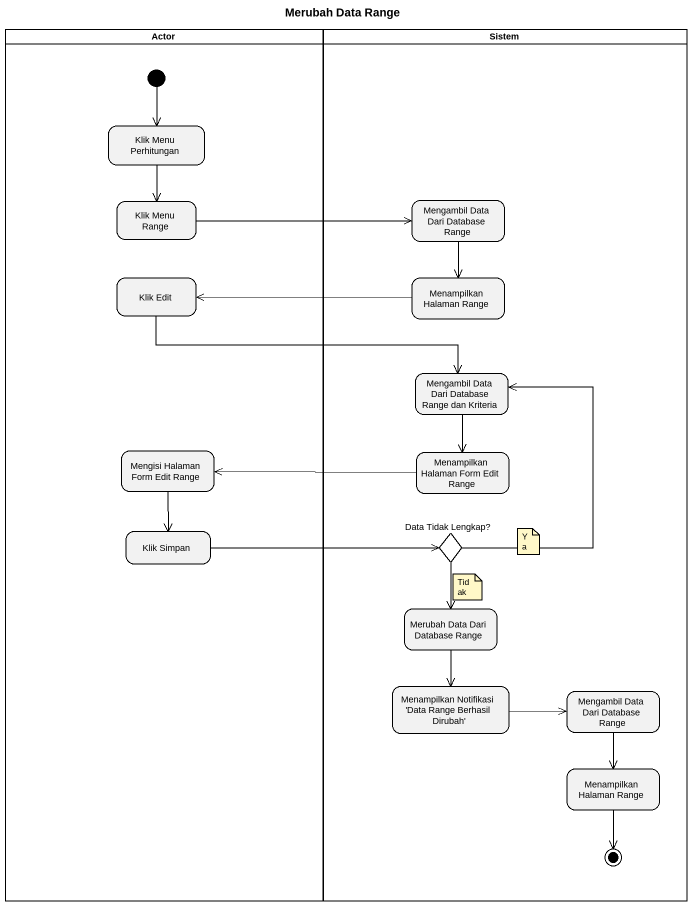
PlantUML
@startuml
title Merubah Data Range
hide empty description
state "Actor" as Actor_ <<partition>> {
  state "Klik Menu Perhitungan" as Klik_Menu_Perhitungan
  state "Klik Menu Range" as Klik_Menu_Range
  state "Klik Edit" as Klik_Edit
  state "Mengisi Halaman Form Edit Range" as Mengisi_Halaman_Form_Edit
  state "Klik Simpan" as Klik_Simpan
  [*] --> Klik_Menu_Perhitungan
}
state Sistem <<partition>> {
  state "Mengambil Data Dari Database Range" as Mengambil_Data_Dari
  state "Menampilkan Halaman Range" as Menampilkan_Halaman_Range
  state "Mengambil Data Dari Database Range dan Kriteria" as Mengambil_Data_Dari_2
  state "Menampilkan Halaman Form Edit Range" as Menampilkan_Halaman_Form
  state "Data Tidak Lengkap?" as Data_Tidak_Lengkap <<choice>>
  state "Merubah Data Dari Database Range" as Merubah_Data_Dari_Database
  state "Menampilkan Notifikasi 'Data Range Berhasil Dirubah'" as Menampilkan_Notifikasi_Data
  state "Mengambil Data Dari Database Range" as Mengambil_Data_Dari_3
  state "Menampilkan Halaman Range" as Menampilkan_Halaman_Range_2
  Menampilkan_Halaman_Range_2 --> [*]
}
Klik_Menu_Perhitungan --> Klik_Menu_Range
Klik_Menu_Range -right-> Mengambil_Data_Dari
Mengambil_Data_Dari --> Menampilkan_Halaman_Range
Klik_Edit -right-> Mengambil_Data_Dari_2
Menampilkan_Halaman_Range -left-> Klik_Edit
Mengambil_Data_Dari_2 --> Menampilkan_Halaman_Form
Mengisi_Halaman_Form_Edit --> Klik_Simpan
Menampilkan_Halaman_Form -left-> Mengisi_Halaman_Form_Edit
Klik_Simpan -right-> Data_Tidak_Lengkap
Data_Tidak_Lengkap -up-> Mengambil_Data_Dari_2
Data_Tidak_Lengkap --> Merubah_Data_Dari_Database
Merubah_Data_Dari_Database --> Menampilkan_Notifikasi_Data
Menampilkan_Notifikasi_Data -right-> Mengambil_Data_Dari_3
Mengambil_Data_Dari_3 --> Menampilkan_Halaman_Range_2
note as N1
  Ya
end note
note as N2
  Tidak
end note
@enduml
